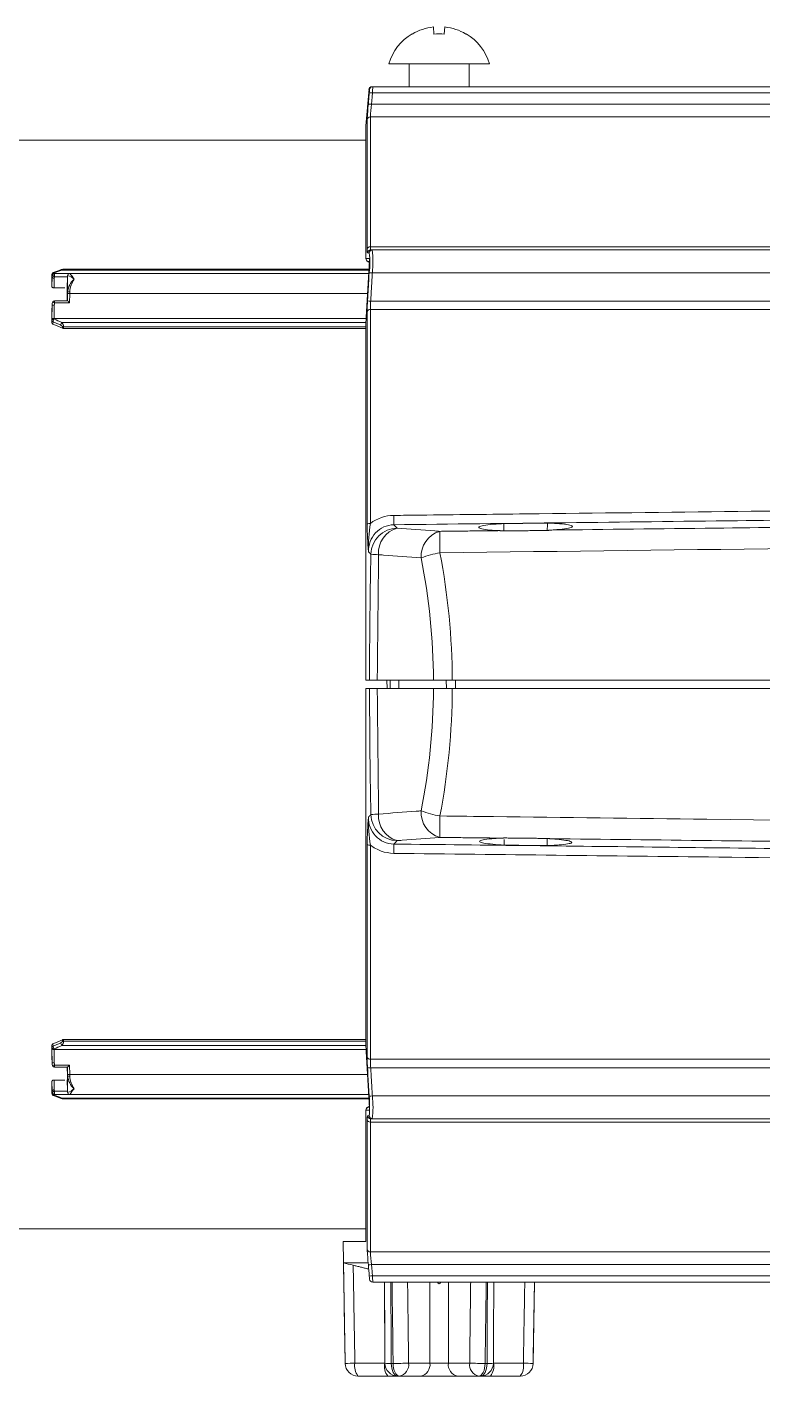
# Model space of a CAD drawing. Extents: x 8 to 113, y 2 to 87.
# Drawn here: x 71.91 to 75.35, y 33.58 to 39.9 of the extents above; entities that cross this region are included whole.
import ezdxf

# ---------------------------------------------------------------- set-up
doc = ezdxf.new("R2010")
doc.units = 0
doc.header["$MEASUREMENT"] = 0
doc.layers.add('OBJECT', color=7, linetype='CONTINUOUS')

msp = doc.modelspace()

# ---------------------------------------------------------------- linework, layer by layer
at = {"layer": 'OBJECT', "linetype": 'Continuous', "lineweight": 15}
for p, q in [((73.8174, 39.8644), (73.8149, 39.8973)), ((73.8685, 39.8973), (73.866, 39.8644)), ((73.7152, 39.8653), (73.7159, 39.8644)), ((73.9674, 39.8644), (73.9682, 39.8653)), ((73.6057, 39.7252), (74.0777, 39.7252)), ((73.7012, 39.7252), (73.7012, 39.6177)), ((73.9822, 39.6177), (73.9822, 39.7252)), ((73.5133, 39.6076), (73.4981, 39.434)), ((73.5296, 39.5885), (77.8283, 39.5885)), ((73.5306, 39.6177), (77.9555, 39.6177)), ((73.525, 39.5356), (77.7386, 39.5356)), ((73.4981, 39.434), (73.4981, 38.8297)), ((73.5047, 38.8574), (73.5047, 39.4628)), ((73.5196, 39.4763), (73.5196, 38.8677)), ((77.7386, 39.4763), (73.5196, 39.4763)), ((73.4981, 39.4327), (73.4981, 38.8287)), ((70.9237, 39.3676), (73.4981, 39.3676)), ((73.5196, 38.8677), (77.4386, 38.8677)), ((73.5288, 38.8527), (77.5836, 38.8527)), ((72.0382, 38.7428), (72.0374, 38.7427)), ((72.0382, 38.7428), (72.0382, 38.7449)), ((72.039, 38.7428), (72.0382, 38.7428)), ((72.0406, 38.7428), (72.0406, 38.7264)), ((72.0406, 38.7428), (72.1105, 38.7428)), ((73.5128, 38.7588), (72.0744, 38.7588)), ((73.513, 38.7625), (72.08, 38.7625)), ((72.1107, 38.7428), (72.1101, 38.7428)), ((72.1107, 38.7428), (72.1115, 38.7429)), ((72.1115, 38.7429), (73.5119, 38.7429)), ((77.5876, 38.7456), (73.5289, 38.7456)), ((72.0282, 38.7375), (72.0279, 38.7266)), ((72.028, 38.6816), (72.029, 38.7273)), ((72.0282, 38.7329), (72.0282, 38.7375)), ((72.029, 38.7329), (72.0282, 38.7329)), ((72.029, 38.7273), (72.029, 38.7329)), ((72.039, 38.7207), (72.038, 38.6748)), ((72.101, 38.7264), (72.0406, 38.7264)), ((72.0998, 38.674), (72.101, 38.7264)), ((72.1015, 38.733), (72.1011, 38.733)), ((72.1016, 38.7327), (72.1016, 38.6565)), ((72.038, 38.6748), (72.0881, 38.6748)), ((72.1011, 38.6146), (72.0406, 38.6146)), ((72.0406, 38.6146), (72.0406, 38.6047)), ((72.1011, 38.6146), (72.1015, 38.6493)), ((72.1115, 38.6492), (72.1109, 38.6047)), ((72.1115, 38.6492), (72.1116, 38.6573)), ((73.5064, 38.6492), (72.1115, 38.6492)), ((73.5212, 38.6132), (77.4386, 38.6132)), ((72.029, 38.6), (72.028, 38.5617)), ((72.0282, 38.5281), (72.029, 38.5943)), ((72.029, 38.5943), (72.029, 38.6)), ((72.039, 38.5942), (72.0382, 38.5318)), ((72.1109, 38.6047), (72.0406, 38.6047)), ((73.5047, 37.5676), (73.5047, 38.5651)), ((73.5196, 38.574), (73.5196, 37.5714)), ((77.4386, 38.574), (73.5196, 38.574)), ((72.0279, 38.5122), (72.0282, 38.5229)), ((72.0282, 38.5229), (72.0282, 38.5281)), ((72.0332, 38.5167), (72.0329, 38.5058)), ((73.4996, 38.5318), (72.0382, 38.5318)), ((72.0382, 38.5294), (72.0382, 38.5318)), ((72.0775, 38.4941), (72.0694, 38.5009)), ((72.0744, 38.5136), (73.4988, 38.5136)), ((72.0775, 38.4863), (72.0775, 38.4941)), ((72.0825, 38.4932), (72.0825, 38.4853)), ((73.4982, 38.4932), (72.0825, 38.4932)), ((73.4981, 38.4853), (72.0825, 38.4853)), ((73.4981, 38.4851), (73.4981, 36.8377)), ((73.4981, 38.4843), (73.4981, 36.8379)), ((73.4981, 36.7978), (73.4981, 35.1512)), ((73.4981, 36.7977), (73.4981, 35.1503)), ((73.5519, 36.8377), (73.815, 36.8377)), ((73.5519, 36.7977), (73.815, 36.7977)), ((73.5986, 36.7977), (73.5971, 36.8377)), ((73.613, 36.7977), (73.6116, 36.8377)), ((73.6537, 36.7977), (73.6527, 36.8377)), ((73.8759, 36.7977), (73.8749, 36.8377)), ((78.5873, 36.8377), (73.9034, 36.8377)), ((73.9034, 36.7977), (78.5873, 36.7977)), ((73.9187, 36.7977), (73.9187, 36.8377)), ((73.5047, 35.0703), (73.5047, 36.0678)), ((73.5196, 36.064), (73.5196, 35.0614)), ((72.0694, 35.1384), (72.0775, 35.1452)), ((72.0775, 35.1452), (72.0775, 35.153)), ((72.0825, 35.154), (72.0825, 35.1462)), ((73.4981, 35.154), (72.0825, 35.154)), ((72.0825, 35.1462), (73.4982, 35.1462)), ((72.0282, 35.1164), (72.0279, 35.127)), ((72.028, 35.0775), (72.029, 35.0393)), ((72.0282, 35.1112), (72.0282, 35.1164)), ((72.029, 35.045), (72.0282, 35.1112)), ((72.0329, 35.1335), (72.0332, 35.1226)), ((72.0382, 35.1075), (72.0382, 35.1099)), ((72.0382, 35.1075), (72.039, 35.0451)), ((73.4994, 35.1075), (72.0382, 35.1075)), ((73.4986, 35.1257), (72.0744, 35.1257)), ((72.029, 35.0393), (72.029, 35.045)), ((72.0406, 35.0346), (72.1109, 35.0346)), ((72.0406, 35.0346), (72.0406, 35.0246)), ((72.0406, 35.0246), (72.1011, 35.0246)), ((72.1015, 34.9899), (72.1011, 35.0246)), ((72.1109, 35.0346), (72.1115, 34.9901)), ((73.5196, 35.0614), (77.4386, 35.0614)), ((77.4386, 35.0222), (73.5212, 35.0222)), ((72.029, 34.9118), (72.028, 34.9573)), ((72.038, 34.9642), (72.039, 34.9183)), ((72.0881, 34.9642), (72.038, 34.9642)), ((72.0998, 34.9647), (72.101, 34.9126)), ((72.1016, 34.9827), (72.1016, 34.9064)), ((72.1116, 34.982), (72.1115, 34.9901)), ((72.1115, 34.9901), (73.5062, 34.9901)), ((72.0279, 34.9122), (72.0282, 34.9013)), ((72.0282, 34.906), (72.029, 34.906)), ((72.0282, 34.9013), (72.0282, 34.906)), ((72.029, 34.906), (72.029, 34.9118)), ((72.039, 34.8962), (72.0382, 34.8961)), ((73.5117, 34.8961), (72.0382, 34.8961)), ((72.0382, 34.894), (72.0382, 34.8961)), ((72.0406, 34.9126), (72.101, 34.9126)), ((72.0406, 34.9126), (72.0406, 34.8962)), ((72.1109, 34.8962), (72.0406, 34.8962)), ((72.1011, 34.9061), (72.1015, 34.9061)), ((72.1115, 34.8962), (72.1109, 34.8962)), ((73.5117, 34.8962), (72.1115, 34.8962)), ((73.5289, 34.8898), (77.5876, 34.8898)), ((72.0744, 34.8801), (73.5126, 34.8801)), ((72.08, 34.8764), (73.5128, 34.8764)), ((73.4981, 34.8068), (73.4981, 34.2078)), ((73.4981, 34.8058), (73.4981, 34.2078)), ((73.5047, 34.1726), (73.5047, 34.7781)), ((77.4386, 34.7677), (73.5196, 34.7677)), ((73.5196, 34.7677), (73.5196, 34.1592)), ((77.5836, 34.7827), (73.5288, 34.7827)), ((73.4981, 34.2678), (70.9237, 34.2678)), ((73.3917, 34.2078), (73.4017, 33.6368)), ((73.4981, 34.2078), (73.3917, 34.2078)), ((73.5196, 34.1592), (77.7386, 34.1592)), ((73.5077, 34.1078), (73.3934, 34.1078)), ((77.7386, 34.0999), (73.525, 34.0999)), ((73.5296, 34.0469), (77.8283, 34.0469)), ((73.5306, 34.0177), (77.9555, 34.0177)), ((73.7985, 33.6378), (73.7985, 34.0177)), ((73.8848, 33.6378), (73.8848, 34.0177)), ((74.2817, 33.6368), (74.2884, 34.0177)), ((73.5866, 33.6378), (73.5866, 33.8859)), ((74.0968, 33.6378), (74.0968, 33.8858)), ((73.4017, 33.6368), (73.4017, 33.6368)), ((73.4472, 33.6378), (73.5866, 33.6378)), ((73.6172, 33.6368), (73.6262, 33.6368)), ((73.6987, 33.6378), (73.7985, 33.6378)), ((73.7985, 33.6378), (73.8848, 33.6378)), ((73.8848, 33.6378), (73.9847, 33.6378)), ((74.0572, 33.6368), (74.0662, 33.6368)), ((74.0955, 33.6378), (74.0968, 33.6378)), ((74.0968, 33.6378), (74.2362, 33.6378)), ((73.6011, 33.5778), (73.4617, 33.5778)), ((73.692, 33.5778), (73.6011, 33.5778)), ((73.6556, 33.5778), (73.6478, 33.5778)), ((73.6874, 33.5778), (73.6478, 33.5778)), ((73.7554, 33.5778), (73.6556, 33.5778)), ((73.692, 33.5778), (73.6874, 33.5778)), ((73.928, 33.5778), (73.7554, 33.5778)), ((74.0278, 33.5778), (73.928, 33.5778)), ((74.0823, 33.5778), (73.9913, 33.5778)), ((73.996, 33.5778), (73.9913, 33.5778)), ((74.0356, 33.5778), (73.996, 33.5778)), ((74.0356, 33.5778), (74.0278, 33.5778)), ((74.2217, 33.5778), (74.0823, 33.5778))]:
    msp.add_line(p, q, dxfattribs=at)
at = {"layer": 'OBJECT', "linetype": 'Continuous', "lineweight": 15, "flags": 128}
for points in [[(73.4982, 38.8273), (73.4982, 38.8189), (73.4988, 38.8118), (73.4995, 38.8082), (73.501, 38.8047), (73.5033, 38.8014), (73.5073, 38.7984), (73.5099, 38.7975)], [(72.0709, 38.7606), (72.0618, 38.7571), (72.0346, 38.7467)], [(72.0346, 38.7467), (72.0347, 38.7468), (72.0355, 38.7468), (72.0363, 38.7465), (72.0372, 38.7458), (72.0382, 38.7449)], [(72.0796, 38.7624), (72.0752, 38.7619), (72.0709, 38.7606)], [(72.0709, 38.7606), (72.071, 38.7606), (72.0718, 38.7606), (72.0726, 38.7603), (72.0735, 38.7597), (72.0744, 38.7588)], [(72.029, 38.7273), (72.0292, 38.726), (72.0298, 38.7248), (72.0307, 38.7237), (72.0319, 38.7227), (72.0335, 38.7219), (72.0352, 38.7212), (72.0371, 38.7209), (72.039, 38.7207)], [(72.039, 34.9183), (72.0371, 34.9182), (72.0352, 34.9178), (72.0335, 34.9172), (72.0319, 34.9163), (72.0307, 34.9153), (72.0298, 34.9142), (72.0292, 34.913), (72.029, 34.9118)], [(72.0346, 34.8921), (72.0347, 34.8921), (72.0355, 34.8921), (72.0363, 34.8924), (72.0372, 34.893), (72.0382, 34.894)], [(72.0346, 34.8921), (72.0437, 34.8886), (72.0709, 34.8782)], [(72.0709, 34.8782), (72.071, 34.8782), (72.0718, 34.8782), (72.0726, 34.8785), (72.0735, 34.8791), (72.0744, 34.8801)], [(72.0709, 34.8782), (72.0755, 34.8769), (72.0798, 34.8765)], [(73.5064, 34.8363), (73.5044, 34.8351), (73.5019, 34.8323), (73.5004, 34.8296), (73.4996, 34.8274), (73.499, 34.825), (73.4984, 34.8201), (73.4981, 34.802)], [(73.5859, 34.0177), (73.5859, 34.011), (73.5878, 33.6375)], [(74.0956, 33.6375), (74.0962, 33.7682), (74.0975, 34.0177)], [(73.6172, 33.6368), (73.6179, 33.6252), (73.6197, 33.6141), (73.6225, 33.6039), (73.6263, 33.595), (73.631, 33.5877), (73.6362, 33.5823), (73.6419, 33.5789), (73.6478, 33.5778)], [(73.6556, 33.5778), (73.6499, 33.5789), (73.6444, 33.5823), (73.6394, 33.5877), (73.635, 33.595), (73.6313, 33.6039), (73.6286, 33.6141), (73.6268, 33.6252), (73.6262, 33.6368)], [(74.0572, 33.6368), (74.0565, 33.6252), (74.0548, 33.6141), (74.0521, 33.6039), (74.0484, 33.595), (74.044, 33.5877), (74.0389, 33.5823), (74.0335, 33.5789), (74.0278, 33.5778)], [(74.0356, 33.5778), (74.0415, 33.5789), (74.0472, 33.5823), (74.0524, 33.5877), (74.057, 33.595), (74.0608, 33.6039), (74.0637, 33.6141), (74.0655, 33.6252), (74.0662, 33.6368)]]:
    msp.add_lwpolyline(points, dxfattribs=at)
at = {"layer": 'OBJECT', "linetype": 'Continuous', "lineweight": 15}
for centre, radius, start, end in [((73.8416, 39.6518), 0.2469, 96.21696, 120.60292), ((73.8417, 39.6518), 0.2469, 59.39708, 83.78304), ((73.8417, 39.6536), 0.2466, 120.85713, 163.11575), ((73.8417, 39.5561), 0.3092, 85.48832, 94.51168), ((73.8417, 39.6536), 0.2466, 16.88425, 59.14287), ((73.5279, 39.6027), 0.015, 90, 174.25644), ((73.2861, 39.6134), 0.2298, 354.0045, 357.65653), ((73.5132, 39.4412), 0.1482, 83.66248, 89.45135), ((73.5306, 39.6027), 0.015, 90.00213, 175.05801), ((72.2313, 39.6505), 1.2998, 357.26796, 358.55668), ((75.2311, 39.373), 1.7287, 174.57525, 177.02358), ((73.5087, 39.3881), 0.1483, 83.66715, 89.45207), ((74.6541, 39.4027), 1.1369, 173.28677, 176.28877), ((73.5131, 39.4327), 0.015, 175, 180), ((73.5195, 39.4614), 0.0149, 89.56594, 174.4459), ((73.5182, 38.8538), 0.014, 84.21176, 165.34442), ((73.5145, 38.8116), 0.015, 176.19329, 242.5858), ((73.5213, 38.8377), 0.015, 90.04442, 176.32652), ((73.5288, 38.8377), 0.015, 90.04791, 176.44448), ((73.1958, 38.7921), 0.3214, 351.80634, 8.33404), ((72.9321, 38.7985), 0.5991, 354.93245, 5.18867), ((72.0382, 38.7374), 0.01, 110.98665, 178.6014), ((72.0371, 38.7358), 0.00908, 83.25534, 169.46293), ((72.038, 38.7328), 0.00982, 93.33095, 179.69853), ((72.039, 38.7328), 0.01, 94.62685, 179.29512), ((72.0407, 38.7332), 0.00965, 90.79027, 165.60975), ((72.0405, 38.6417), 0.1011, 89.93942, 90.82691), ((72.0818, 38.7538), 0.00883, 101.58417, 145.84735), ((72.111, 38.7329), 0.00993, 90.28226, 179.65982), ((72.1115, 38.7329), 0.01, 94.62685, 179.29512), ((72.1116, 38.7325), 0.00999, 89.96408, 179.12165), ((72.111, 38.7426), 0.00057, 356.16197, 31.95613), ((72.0367, 38.6663), 0.1069, 27.41614, 45.52685), ((73.5108, 38.4987), 0.2476, 85.81858, 89.27984), ((72.0468, 38.7267), 0.0178, 150.1803, 178.33319), ((72.0328, 38.732), 0.00387, 111.18393, 165.38987), ((72.0435, 38.7386), 0.0125, 193.78432, 256.51018), ((72.0515, 38.7204), 0.0124, 150.90131, 178.41477), ((71.4496, 38.7406), 0.6515, 358.75258, 359.32901), ((72.1011, 38.7327), 0.000472, 356.1291, 35.18985), ((72.089, 38.676), 0.0581, 42.8371, 77.46591), ((72.1978, 38.6447), 0.097, 133.09424, 172.96122), ((72.2385, 38.6462), 0.1274, 147.05845, 175.01253), ((72.0406, 38.6046), 0.01, 90, 146.88949), ((66.9646, 33.5263), 7.2301, 44.61905, 44.73037), ((65.3317, 38.7329), 6.7704, 359.29281, 359.35384), ((72.0772, 36.0729), 2.5765, 89.23818, 89.46054), ((72.1088, 38.6272), 0.0302, 84.73539, 103.81459), ((73.5037, 38.3651), 0.2487, 85.9591, 89.40483), ((72.0698, 38.5937), 0.0408, 160.45549, 179.23317), ((72.0436, 38.5994), 0.0146, 146.92582, 177.92306), ((72.0048, 36.0179), 2.5765, 89.23818, 89.46054), ((72.0366, 38.6073), 0.00525, 147.13285, 178.50229), ((70.7736, 34.3574), 4.4322, 73.39031, 73.51459), ((72.0775, 38.5938), 0.0385, 163.60027, 179.41614), ((73.5177, 38.5602), 0.0139, 82.0807, 159.42078), ((72.0354, 38.5128), 0.00747, 184.31108, 250.81865), ((72.0368, 38.5206), 0.00893, 81.17157, 165.07593), ((72.0354, 38.5236), 0.00726, 185.28091, 252.101), ((72.0584, 38.5141), 0.0254, 142.94022, 174.27952), ((72.0949, 38.4982), 0.0256, 143.05036, 173.98167), ((72.0436, 38.4896), 0.0391, 5.1907, 37.86431), ((72.0825, 38.5065), 0.0133, 248.27144, 270.29233), ((73.6307, 37.427), 0.1823, 90.55027, 127.56556), ((77.0284, 37.6425), 3.3996, 180.56072, 181.29595), ((73.5166, 37.5522), 0.0194, 80.95288, 127.69329), ((75.061, 37.5778), 1.5564, 180.37295, 185.10862), ((74.2528, 37.4563), 0.7421, 171.07256, 181.32057), ((73.6325, 37.4439), 0.1218, 91.32083, 182.20912), ((73.6475, 37.4241), 0.1256, 91.12929, 178.45827), ((73.6779, 37.4342), 0.1201, 105.85101, 184.2873), ((73.8772, 37.419), 0.1201, 105.85096, 184.28727), ((61.1426, 37.3041), 12.7038, 0.58665, 1.03951), ((73.5651, 37.8209), 0.3957, 263.73625, 268.98077), ((73.9368, 36.9266), 0.5157, 100.16633, 110.35869), ((70.5828, 36.8179), 3.3206, 0.34169, 10.69525), ((70.7451, 36.8177), 3.07, 0.37327, 11.12472), ((70.7451, 36.8177), 3.07, 348.87528, 359.62673), ((70.5828, 36.8175), 3.3206, 349.30475, 359.65831), ((73.8772, 36.2164), 0.1201, 175.71273, 254.14904), ((73.9368, 36.7089), 0.5157, 249.64131, 259.83367), ((75.0598, 36.0577), 1.5551, 174.88947, 179.62896), ((74.2528, 36.1792), 0.7421, 178.67943, 188.92744), ((73.6319, 36.191), 0.1212, 177.52493, 268.94512), ((73.5651, 35.8146), 0.3957, 91.01923, 96.26375), ((73.6475, 36.2113), 0.1256, 181.54173, 268.87071), ((73.6779, 36.2012), 0.1201, 175.7127, 254.14899), ((61.1426, 36.3313), 12.7038, 358.96049, 359.41335), ((73.5166, 36.0832), 0.0194, 232.30671, 279.04712), ((77.0284, 35.9929), 3.3996, 178.70405, 179.43928), ((72.0949, 35.1411), 0.0256, 186.0508, 216.92581), ((72.0435, 35.1497), 0.0392, 322.16315, 354.77921), ((72.0825, 35.1329), 0.0133, 89.70832, 111.76976), ((72.0353, 35.1265), 0.00742, 108.9407, 176.02736), ((72.0354, 35.1157), 0.00727, 107.96681, 174.75849), ((72.0368, 35.1187), 0.00893, 195.00923, 278.86141), ((72.0585, 35.1252), 0.0254, 185.7528, 217.0357), ((72.0684, 32.4685), 2.5768, 90.65247, 90.87482), ((72.0698, 35.0455), 0.0408, 180.76731, 199.55198), ((72.0435, 35.0398), 0.0145, 182.08589, 213.13933), ((73.3062, 30.7804), 4.4385, 106.5682, 106.69235), ((72.0366, 35.032), 0.00527, 181.4935, 212.92654), ((72.0406, 35.0346), 0.01, 213.17293, 270), ((72.0775, 35.0455), 0.0385, 180.58386, 196.39973), ((77.2712, 29.9328), 7.2565, 135.32628, 135.43731), ((73.5177, 35.0752), 0.0139, 200.57922, 277.9193), ((73.5037, 35.2703), 0.2487, 270.59517, 274.0409), ((72.1408, 32.4135), 2.5768, 90.65247, 90.87482), ((65.3434, 34.9065), 6.7586, 0.64605, 0.70719), ((72.1088, 35.0128), 0.0309, 256.50897, 275.16503), ((72.198, 34.9946), 0.0971, 187.04928, 226.86817), ((72.2379, 34.9928), 0.1268, 184.89769, 212.99859), ((72.0382, 34.9062), 0.0101, 181.01331, 269.68977), ((72.0371, 34.903), 0.00908, 190.60092, 276.7776), ((72.0382, 34.9015), 0.01, 181.40134, 248.97023), ((72.0467, 34.9123), 0.0177, 181.67233, 209.8674), ((72.039, 34.9062), 0.01, 180.705, 269.99704), ((72.0327, 34.907), 0.00385, 194.8463, 249.14856), ((72.0435, 34.9005), 0.0125, 103.48596, 166.28084), ((72.0407, 34.9058), 0.00966, 194.38859, 269.16931), ((72.0514, 34.9187), 0.0124, 181.59013, 209.14281), ((72.0405, 34.7951), 0.1011, 89.93942, 90.82691), ((71.4523, 34.8985), 0.6488, 0.67068, 1.24911), ((72.111, 34.9061), 0.00995, 180.3596, 269.58248), ((72.101, 34.9064), 0.000542, 327.33281, 2.70043), ((72.1115, 34.9062), 0.01, 180.705, 269.99704), ((72.0886, 34.9635), 0.0586, 282.81318, 317.22161), ((72.1116, 34.9066), 0.00999, 180.8836, 270.03924), ((72.1109, 34.8965), 0.000658, 330.39757, 2.70956), ((72.6286, 34.537), 0.6298, 142.11118, 145.18058), ((73.07, 34.8435), 0.4463, 353.98771, 5.87191), ((73.5108, 35.1368), 0.2476, 270.72016, 274.18142), ((73.1015, 34.8367), 0.4306, 352.79652, 7.08236), ((72.0818, 34.885), 0.00887, 214.09066, 258.31294), ((73.5688, 34.8086), 0.0708, 168.36368, 182.28742), ((73.5145, 34.8239), 0.015, 117.4142, 183.80671), ((73.5182, 34.7816), 0.014, 194.65558, 275.78824), ((73.5213, 34.7977), 0.015, 183.67348, 269.95558), ((73.5288, 34.7977), 0.015, 183.55552, 269.95209), ((75.2501, 34.2638), 1.7478, 182.98975, 185.41142), ((73.5195, 34.1741), 0.0149, 185.5541, 270.43406), ((74.6412, 34.2316), 1.1239, 183.69393, 186.73053), ((73.0336, 32.5164), 1.6315, 75.60782, 77.2583), ((73.5087, 34.2473), 0.1483, 270.54793, 276.33285), ((73.5132, 34.1943), 0.1482, 270.54865, 276.33752), ((73.19, 34.015), 0.3261, 2.8826, 5.45637), ((73.5306, 34.0327), 0.015, 184.94199, 269.99787), ((72.6147, 33.999), 0.9161, 1.17346, 3.00189), ((73.4803, 31.21), 2.4281, 90.78256, 91.85586), ((73.4616, 33.6378), 0.06, 181, 270), ((73.4617, 33.6378), 0.06, 180.99796, 269.99806), ((73.52, 33.6237), 0.0742, 169.03505, 218.16457), ((73.6595, 33.6237), 0.0742, 169.03505, 218.16457), ((73.6478, 33.6378), 0.06, 180.28496, 270), ((73.6083, 33.8653), 0.2287, 264.85461, 272.22563), ((73.6058, 37.5605), 3.9238, 270.29733, 271.3567), ((73.6455, 33.6306), 0.0537, 280.7974, 7.74467), ((73.7453, 33.6306), 0.0537, 280.7974, 7.74467), ((73.9381, 33.6306), 0.0537, 172.25533, 259.2026), ((74.0379, 33.6306), 0.0537, 172.25533, 259.2026), ((74.0776, 37.5605), 3.9238, 268.6433, 269.70267), ((74.0356, 33.6378), 0.06, 270, 359.71504), ((74.0751, 33.8654), 0.2288, 267.77559, 275.14366), ((74.0239, 33.6237), 0.0742, 321.83543, 10.96495), ((74.1633, 33.6237), 0.0742, 321.83543, 10.96495), ((74.2217, 33.6378), 0.06, 270, 359), ((74.2217, 33.6378), 0.06, 270.00194, 359.00204), ((74.2031, 31.21), 2.4281, 88.14414, 89.21744)]:
    msp.add_arc(centre, radius, start, end, dxfattribs=at)
for centre, major_axis, ratio, start_param, end_param in [((71.7751, 36.8177), (4.3844, 2.0894), 0.343273, 1.341215, 1.349393), ((71.9835, 36.8177), (0.0315, 2.55), 0.012328, 5.532238, 5.558483), ((72.0108, 36.8177), (0.0631, 2.55), 0.024653, 5.494963, 5.528774), ((71.9835, 36.8177), (0.0315, 2.55), 0.012328, 5.439393, 5.465638), ((71.7551, 36.8177), (4.3596, -2.0673), 0.342431, 1.658702, 1.668825), ((71.7701, 36.8116), (4.3853, -2.0795), 0.342431, 1.664337, 1.672515), ((71.7751, 36.8177), (4.3844, -2.0894), 0.343273, 1.66551, 1.673688), ((71.7551, 36.8177), (4.3598, 2.07), 0.341567, 4.61456, 4.624683), ((71.7701, 36.8239), (4.3854, 2.0822), 0.341567, 4.61087, 4.619048), ((71.9835, 36.8177), (-0.0314, 2.55), 0.012353, 3.961137, 3.987382), ((71.7751, 36.8177), (4.3846, 2.0921), 0.342406, 4.6097, 4.617878), ((72.0108, 36.8177), (-0.0631, 2.55), 0.024653, 3.921203, 3.931924), ((71.9835, 36.8177), (-0.0314, 2.55), 0.012353, 3.868292, 3.894537), ((71.7751, 36.8177), (4.3846, -2.0921), 0.342406, 4.93359, 4.941768)]:
    msp.add_ellipse(centre, major_axis=major_axis, ratio=ratio, start_param=start_param, end_param=end_param, dxfattribs=at)
for points, knots in [([(73.5101, 39.5365), (73.5109, 39.5464), (73.5125, 39.5641), (73.514, 39.5817), (73.5146, 39.5894)], [0, 0, 0, 0, 0.564416, 1, 1, 1, 1]), ([(73.5157, 39.604), (73.5156, 39.604), (73.5149, 39.604), (73.5134, 39.604), (73.5137, 39.604), (73.5139, 39.604)], [0, 0, 0, 0, 0.071856, 0.359279, 1, 1, 1, 1]), ([(73.5196, 38.8677), (73.5197, 38.8637), (73.5198, 38.8557), (73.5207, 38.8528), (73.5212, 38.8527), (73.5213, 38.8527)], [0, 0, 0, 0, 0.471914, 0.943783, 1, 1, 1, 1]), ([(73.4981, 38.8297), (73.4982, 38.825), (73.4983, 38.8154), (73.4991, 38.8135), (73.4995, 38.8126)], [0, 0, 0, 0, 0.487697, 1, 1, 1, 1]), ([(73.5063, 38.8387), (73.5059, 38.8395), (73.5049, 38.8411), (73.5048, 38.8517), (73.5047, 38.8574)], [0, 0, 0, 0, 0.474047, 1, 1, 1, 1]), ([(73.5138, 38.8387), (73.5132, 38.8387), (73.5107, 38.8387), (73.5082, 38.8387), (73.5063, 38.8387)], [0, 0, 0, 0, 0.237767, 1, 1, 1, 1]), ([(73.5062, 38.6138), (73.5068, 38.6238), (73.5093, 38.6679), (73.5119, 38.7121), (73.5139, 38.7463)], [0, 0, 0, 0, 0.226062, 1, 1, 1, 1]), ([(72.038, 38.6748), (72.0368, 38.6749), (72.0346, 38.675), (72.0316, 38.6762), (72.0294, 38.6779), (72.0282, 38.6798), (72.028, 38.6811), (72.028, 38.6816)], [0, 0, 0, 0, 0.214426, 0.428853, 0.643317, 0.858045, 1, 1, 1, 1]), ([(73.5047, 38.5651), (73.5047, 38.5723), (73.5049, 38.5869), (73.5058, 38.6047), (73.5062, 38.6138)], [0, 0, 0, 0, 0.488115, 1, 1, 1, 1]), ([(73.5212, 38.6132), (73.5207, 38.6062), (73.5198, 38.5919), (73.5197, 38.5801), (73.5196, 38.574)], [0, 0, 0, 0, 0.487928, 1, 1, 1, 1]), ([(72.0282, 38.5281), (72.0282, 38.5281), (72.0282, 38.5284), (72.0285, 38.5292), (72.0298, 38.5302), (72.0321, 38.5311), (72.035, 38.5317), (72.0371, 38.5318), (72.0382, 38.5318)], [0, 0, 0, 0, 0.009596, 0.177011, 0.3953, 0.60066, 0.800225, 1, 1, 1, 1]), ([(72.0825, 38.4853), (72.0814, 38.4854), (72.0796, 38.4855), (72.0781, 38.4861), (72.0775, 38.4863)], [0, 0, 0, 0, 0.642146, 1, 1, 1, 1]), ([(73.4995, 38.5296), (73.4991, 38.5216), (73.4983, 38.5053), (73.4982, 38.4919), (73.4981, 38.4851)], [0, 0, 0, 0, 0.494002, 1, 1, 1, 1]), ([(73.629, 37.6092), (73.6703, 37.6097), (73.877, 37.6121), (74.7449, 37.6221), (76.0734, 37.6373), (77.2367, 37.6507), (77.7386, 37.6565)], [0, 0, 0, 0, 0.030171, 0.150856, 0.633595, 1, 1, 1, 1]), ([(77.7393, 37.6139), (77.3364, 37.6092), (76.5031, 37.5994), (75.1333, 37.5833), (74.1663, 37.5719), (73.6297, 37.5656)], [0, 0, 0, 0, 0.294131, 0.608268, 1, 1, 1, 1]), ([(73.645, 37.5497), (73.7039, 37.5453), (73.7703, 37.5402), (73.8368, 37.5352), (73.8443, 37.5346)], [0, 0, 0, 0, 0.885696, 1, 1, 1, 1]), ([(74.1253, 37.5379), (74.1095, 37.5388), (74.0742, 37.5408), (74.0384, 37.5457), (74.0229, 37.552), (74.0328, 37.5586), (74.067, 37.5649), (74.1093, 37.569), (74.1378, 37.5707), (74.1447, 37.5711)], [0, 0, 0, 0, 0.132307, 0.294527, 0.457212, 0.620426, 0.783854, 0.947085, 1, 1, 1, 1]), ([(74.3487, 37.5735), (74.3639, 37.5728), (74.4, 37.5713), (74.4423, 37.567), (74.4675, 37.5612), (74.4678, 37.5546), (74.4429, 37.5481), (74.4053, 37.5434), (74.3772, 37.5413), (74.369, 37.5407)], [0, 0, 0, 0, 0.117568, 0.27986, 0.442586, 0.605907, 0.769589, 0.933239, 1, 1, 1, 1]), ([(74.369, 37.5407), (74.6245, 37.5437), (75.3102, 37.5516), (76.391, 37.5642), (77.2163, 37.5738), (77.6114, 37.5784)], [0, 0, 0, 0, 0.236338, 0.634505, 1, 1, 1, 1]), ([(78.5873, 37.4916), (78.5095, 37.4907), (78.0984, 37.4857), (76.5179, 37.4666), (75.0152, 37.4484), (73.8458, 37.4342)], [0, 0, 0, 0, 0.049218, 0.260105, 1, 1, 1, 1]), ([(73.5157, 36.8377), (73.516, 36.9211), (73.5165, 37.1177), (73.52, 37.3143), (73.5219, 37.4275)], [0, 0, 0, 0, 0.423826, 1, 1, 1, 1]), ([(73.7574, 37.4101), (73.6985, 37.4145), (73.6321, 37.4196), (73.5657, 37.4246), (73.5581, 37.4252)], [0, 0, 0, 0, 0.885696, 1, 1, 1, 1]), ([(73.5519, 36.8377), (73.5424, 36.8377), (73.5236, 36.8377), (73.5183, 36.8377), (73.5157, 36.8377)], [0, 0, 0, 0, 0.5, 1, 1, 1, 1]), ([(73.5219, 36.2079), (73.5211, 36.251), (73.5174, 36.4476), (73.5164, 36.6442), (73.5157, 36.7977)], [0, 0, 0, 0, 0.219221, 1, 1, 1, 1]), ([(73.5157, 36.7977), (73.5183, 36.7977), (73.5236, 36.7977), (73.5424, 36.7977), (73.5519, 36.7977)], [0, 0, 0, 0, 0.5, 1, 1, 1, 1]), ([(73.9034, 36.8377), (73.8871, 36.8377), (73.8566, 36.8377), (73.8284, 36.8377), (73.8167, 36.8377), (73.815, 36.8377)], [0, 0, 0, 0, 0.499397, 0.929163, 1, 1, 1, 1]), ([(73.815, 36.7977), (73.8279, 36.7977), (73.8518, 36.7977), (73.8848, 36.7977), (73.9011, 36.7977), (73.9034, 36.7977)], [0, 0, 0, 0, 0.499398, 0.929179, 1, 1, 1, 1]), ([(73.5581, 36.2102), (73.6169, 36.2147), (73.6834, 36.2198), (73.7498, 36.2248), (73.7574, 36.2254)], [0, 0, 0, 0, 0.885696, 1, 1, 1, 1]), ([(73.8458, 36.2013), (73.9291, 36.2003), (74.3457, 36.1952), (75.9262, 36.1761), (77.4234, 36.1579), (78.5873, 36.1438)], [0, 0, 0, 0, 0.052722, 0.263609, 1, 1, 1, 1]), ([(73.8443, 36.1009), (73.7855, 36.0964), (73.7191, 36.0913), (73.6526, 36.0863), (73.645, 36.0857)], [0, 0, 0, 0, 0.885696, 1, 1, 1, 1]), ([(74.1327, 36.0975), (74.1171, 36.0967), (74.0819, 36.0948), (74.045, 36.0901), (74.0273, 36.084), (74.0347, 36.0775), (74.0661, 36.0713), (74.1076, 36.067), (74.1371, 36.0652), (74.1457, 36.0646)], [0, 0, 0, 0, 0.128648, 0.288962, 0.449731, 0.611042, 0.772602, 0.934007, 1, 1, 1, 1]), ([(74.3477, 36.0623), (74.3624, 36.063), (74.3978, 36.0645), (74.439, 36.0687), (74.4636, 36.0744), (74.4636, 36.0809), (74.439, 36.0873), (74.4009, 36.092), (74.3713, 36.0941), (74.3617, 36.0948)], [0, 0, 0, 0, 0.115332, 0.275775, 0.436647, 0.598107, 0.759921, 0.921699, 1, 1, 1, 1]), ([(77.618, 36.0569), (77.4667, 36.0587), (76.8851, 36.0655), (75.7997, 36.0781), (74.8655, 36.089), (74.3617, 36.0948)], [0, 0, 0, 0, 0.13935, 0.535804, 1, 1, 1, 1]), ([(73.629, 36.0262), (73.6089, 36.0281), (73.5691, 36.0319), (73.536, 36.0534), (73.5196, 36.064)], [0, 0, 0, 0, 0.505218, 1, 1, 1, 1]), ([(77.7386, 35.979), (77.7028, 35.9794), (77.5017, 35.9817), (76.6393, 35.9916), (75.3052, 36.0069), (74.1365, 36.0204), (73.629, 36.0262)], [0, 0, 0, 0, 0.026129, 0.146813, 0.629552, 1, 1, 1, 1]), ([(73.6297, 36.0698), (74.06, 36.0648), (74.9207, 36.0547), (76.2905, 36.0385), (77.2301, 36.0275), (77.7393, 36.0215)], [0, 0, 0, 0, 0.314137, 0.628275, 1, 1, 1, 1]), ([(72.0775, 35.153), (72.0785, 35.1533), (72.0801, 35.1539), (72.0819, 35.154), (72.0825, 35.154)], [0, 0, 0, 0, 0.642154, 1, 1, 1, 1]), ([(73.4981, 35.1503), (73.4982, 35.1437), (73.4983, 35.1304), (73.4991, 35.1141), (73.4995, 35.1058)], [0, 0, 0, 0, 0.49158, 1, 1, 1, 1]), ([(72.0382, 35.1075), (72.0371, 35.1075), (72.035, 35.1076), (72.0321, 35.1082), (72.0298, 35.109), (72.0285, 35.1101), (72.0282, 35.1108), (72.0282, 35.1112), (72.0282, 35.1112)], [0, 0, 0, 0, 0.199775, 0.39934, 0.6047, 0.822989, 0.990404, 1, 1, 1, 1]), ([(73.5062, 35.0216), (73.5058, 35.0303), (73.5049, 35.0482), (73.5047, 35.0628), (73.5047, 35.0703)], [0, 0, 0, 0, 0.488652, 1, 1, 1, 1]), ([(73.5139, 34.8892), (73.5133, 34.8992), (73.5107, 34.9433), (73.5082, 34.9875), (73.5062, 35.0216)], [0, 0, 0, 0, 0.226062, 1, 1, 1, 1]), ([(73.5196, 35.0614), (73.5197, 35.0557), (73.5198, 35.0439), (73.5207, 35.0296), (73.5212, 35.0222)], [0, 0, 0, 0, 0.486978, 1, 1, 1, 1]), ([(72.028, 34.9573), (72.0281, 34.9581), (72.0283, 34.9596), (72.03, 34.9617), (72.0326, 34.9632), (72.0354, 34.964), (72.0372, 34.9641), (72.038, 34.9642)], [0, 0, 0, 0, 0.215203, 0.430416, 0.645397, 0.860035, 1, 1, 1, 1]), ([(73.5076, 34.8372), (73.5096, 34.8372), (73.5121, 34.8373), (73.5147, 34.8374), (73.5151, 34.8374)], [0, 0, 0, 0, 0.845701, 1, 1, 1, 1]), ([(73.5047, 34.7781), (73.5047, 34.7832), (73.5049, 34.794), (73.5058, 34.7958), (73.5063, 34.7967)], [0, 0, 0, 0, 0.473445, 1, 1, 1, 1]), ([(73.5063, 34.7967), (73.5069, 34.7968), (73.5094, 34.7968), (73.5119, 34.7968), (73.5138, 34.7968)], [0, 0, 0, 0, 0.237767, 1, 1, 1, 1]), ([(73.5213, 34.7827), (73.5208, 34.7821), (73.5199, 34.7808), (73.5197, 34.7722), (73.5196, 34.7677)], [0, 0, 0, 0, 0.473397, 1, 1, 1, 1]), ([(73.4017, 33.6368), (73.401, 33.6767), (73.3982, 33.8338), (73.3955, 33.9908), (73.3934, 34.1078)], [0, 0, 0, 0, 0.254709, 1, 1, 1, 1]), ([(73.5146, 34.046), (73.5138, 34.056), (73.5123, 34.0736), (73.5107, 34.0913), (73.5101, 34.099)], [0, 0, 0, 0, 0.564416, 1, 1, 1, 1]), ([(73.5138, 34.0314), (73.5137, 34.0314), (73.5133, 34.0314), (73.5148, 34.0314), (73.5157, 34.0314)], [0, 0, 0, 0, 0.39417, 1, 1, 1, 1]), ([(73.6155, 34.0177), (73.6156, 34.0078), (73.6161, 33.8808), (73.6167, 33.7538), (73.6172, 33.6368)], [0, 0, 0, 0, 0.078489, 1, 1, 1, 1]), ([(73.6262, 33.6368), (73.6256, 33.6767), (73.624, 33.8037), (73.6223, 33.9307), (73.6212, 34.0177)], [0, 0, 0, 0, 0.314934, 1, 1, 1, 1]), ([(73.8417, 34.009), (73.8416, 34.0091), (73.8389, 34.012), (73.8363, 34.0149), (73.8337, 34.0177)], [0, 0, 0, 0, 0.025662, 1, 1, 1, 1]), ([(73.8496, 34.0177), (73.847, 34.0149), (73.8444, 34.012), (73.8418, 34.0091), (73.8417, 34.009)], [0, 0, 0, 0, 0.974164, 1, 1, 1, 1]), ([(74.0622, 34.0177), (74.0621, 34.0078), (74.0604, 33.8808), (74.0587, 33.7538), (74.0572, 33.6368)], [0, 0, 0, 0, 0.078489, 1, 1, 1, 1]), ([(74.0662, 33.6368), (74.0664, 33.6767), (74.0669, 33.8037), (74.0675, 33.9307), (74.0678, 34.0177)], [0, 0, 0, 0, 0.314934, 1, 1, 1, 1]), ([(74.2884, 34.0177), (74.2882, 34.0078), (74.286, 33.8808), (74.2837, 33.7538), (74.2817, 33.6368)], [0, 0, 0, 0, 0.078489, 1, 1, 1, 1])]:
    msp.add_open_spline(points, degree=3, knots=knots, dxfattribs=at)
for points in [[(73.5296, 39.5885), (73.525, 39.5356)], [(73.4995, 38.8126), (73.5159, 38.8121)], [(73.5159, 38.8121), (73.4995, 38.5296)], [(73.5213, 38.8527), (73.5288, 38.8527)], [(73.5076, 38.7983), (73.5149, 38.7946)], [(73.5151, 38.7981), (73.5076, 38.7983)], [(73.5289, 38.7456), (73.5212, 38.6132)], [(72.0382, 38.5318), (72.0382, 38.5318)], [(73.6297, 37.5656), (73.645, 37.5497)], [(73.8443, 37.5346), (74.1253, 37.5379)], [(74.1253, 37.5379), (74.145, 37.5365)], [(74.3487, 37.5735), (74.1447, 37.5711)], [(74.1447, 37.5711), (74.145, 37.5365)], [(74.145, 37.5365), (74.3484, 37.5388)], [(74.3487, 37.5735), (74.3483, 37.5388)], [(74.3484, 37.5388), (74.369, 37.5407)], [(73.5219, 37.4275), (73.5108, 37.4392)], [(73.5581, 37.4252), (73.5519, 36.8377)], [(73.4981, 36.8377), (73.5157, 36.8377)], [(73.5157, 36.7977), (73.4981, 36.7977)], [(73.5519, 36.7977), (73.5581, 36.2102)], [(73.5108, 36.1963), (73.5219, 36.2079)], [(73.645, 36.0857), (73.6297, 36.0698)], [(74.1327, 36.0975), (73.8443, 36.1009)], [(74.1327, 36.0975), (74.146, 36.0983)], [(74.1457, 36.0646), (74.146, 36.0916)], [(74.146, 36.0983), (74.3474, 36.096)], [(74.3474, 36.096), (74.3617, 36.0948)], [(74.3477, 36.0623), (74.3474, 36.096)], [(74.3477, 36.0623), (74.1457, 36.0646)], [(72.0382, 35.1075), (72.0382, 35.1075)], [(73.4995, 35.1058), (73.5159, 34.8233)], [(73.5212, 35.0222), (73.5289, 34.8898)], [(72.0382, 34.8961), (72.0382, 34.8961)], [(73.5159, 34.8233), (73.4995, 34.8229)], [(73.5149, 34.8408), (73.5076, 34.8372)], [(73.5288, 34.7827), (73.5213, 34.7827)], [(73.5089, 34.0793), (73.4391, 34.0968)], [(73.4391, 34.0968), (73.4472, 33.6378)], [(73.525, 34.0999), (73.5296, 34.0469)], [(73.694, 34.0177), (73.6987, 33.6378)], [(73.9847, 33.6378), (73.9894, 34.0177)], [(74.2362, 33.6378), (74.2429, 34.0177)]]:
    msp.add_open_spline(points, degree=1, dxfattribs=at)

doc.saveas('drawing.dxf')
